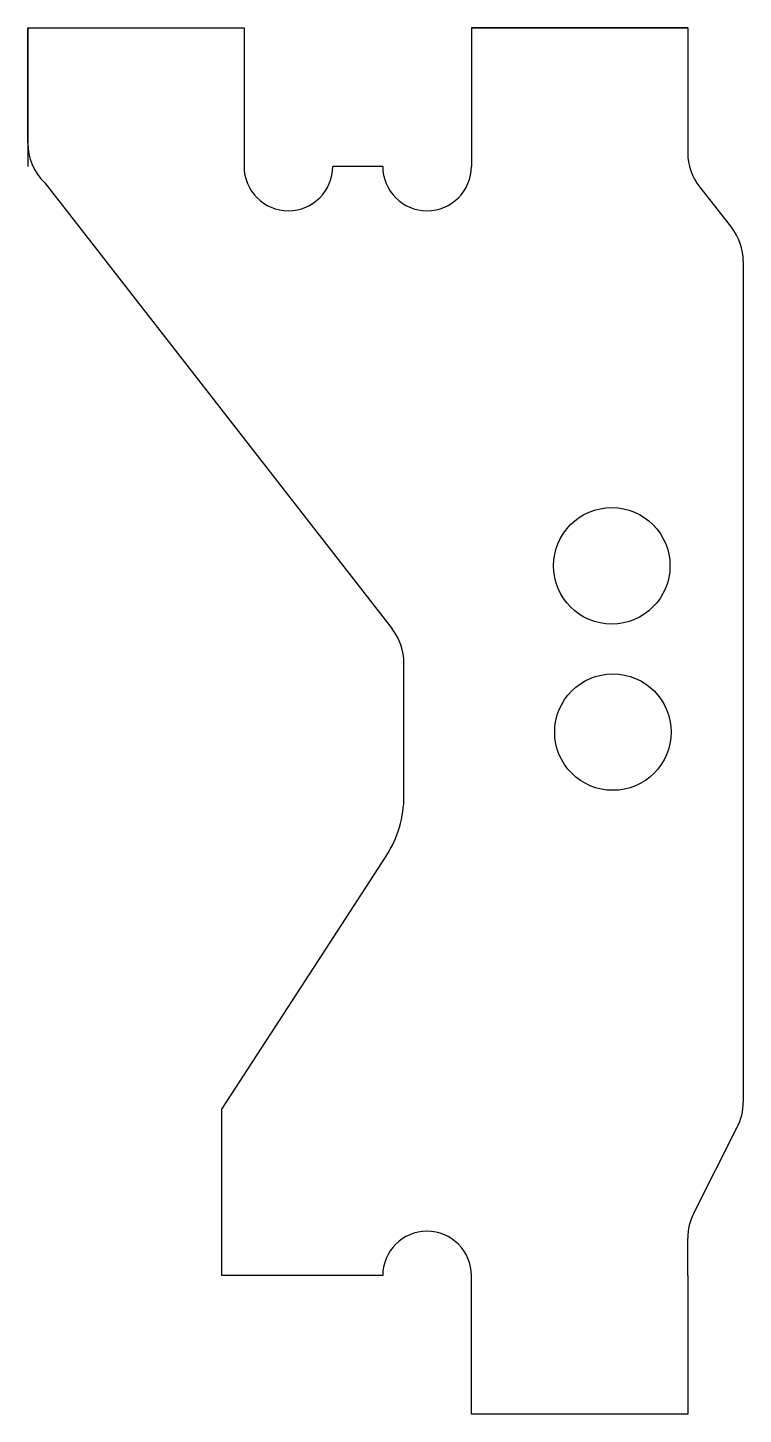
# Model space of a CAD drawing. Header units: millimetres. Extents: x -5.9 to 7, y -12.5 to 12.5.
import ezdxf

# ---------------------------------------------------------------- set-up
doc = ezdxf.new("R2010")
doc.units = ezdxf.units.MM
doc.layers.get('0').update_dxf_attribs({"linetype": 'CONTINUOUS'})

msp = doc.modelspace()

# ---------------------------------------------------------------- linework, layer by layer
for p, q in [((-5.95, 10.427), (-5.95, 12.5)), ((-5.95, 12.5), (-2.05, 12.5)), ((-5.95, 12.5), (-2.05, 12.5)), ((-5.95, 12.5), (-5.95, 10)), ((-2.05, 12.5), (-2.05, 10)), ((2.05, 12.5), (2.05, 10)), ((2.05, 12.5), (5.95, 12.5)), ((5.95, 12.5), (2.05, 12.5)), ((5.95, 12.5), (5.95, 10.246)), ((0.45, 10), (-0.45, 10)), ((-5.641, 9.705), (0.622, 1.661)), ((6.164, 9.628), (6.736, 8.901)), ((6.95, 8.283), (6.95, 6.905)), ((6.95, 6.905), (6.95, -6.874)), ((0.833, -1.348), (0.833, 1.046)), ((-0.865, -4.557), (0.511, -2.437)), ((-2.45, -7), (-0.865, -4.557)), ((-2.45, -10), (-2.45, -7)), ((6.058, -8.872), (6.842, -7.326)), ((5.95, -10), (5.95, -9.324)), ((0.45, -10), (-2.45, -10)), ((2.05, -12.5), (2.05, -10)), ((5.95, -10), (5.95, -12.5)), ((5.95, -12.5), (2.05, -12.5)), ((5.95, -12.5), (2.05, -12.5))]:
    msp.add_line(p, q)
for centre in [(4.579, 2.798), (4.6, -0.2)]:
    msp.add_circle(centre, 1.05)
for centre, radius, start, end in [((-4.95, 10.427), 1, 180, 226.2865), ((6.95, 10.246), 1, 180, 218.1959), ((-1.25, 10), 0.8, -180, 0), ((1.25, 10), 0.8, -180, 0), ((5.95, 8.283), 1, 0, 38.1959), ((-0.167, 1.046), 1, 0, 37.9066), ((-1.167, -1.348), 2, 327.0206, 360), ((5.95, -6.874), 1, -26.8925, 0), ((6.95, -9.324), 1, 153.1075, 180), ((1.25, -10), 0.8, 0, 180)]:
    msp.add_arc(centre, radius, start, end)

doc.saveas('drawing.dxf')
